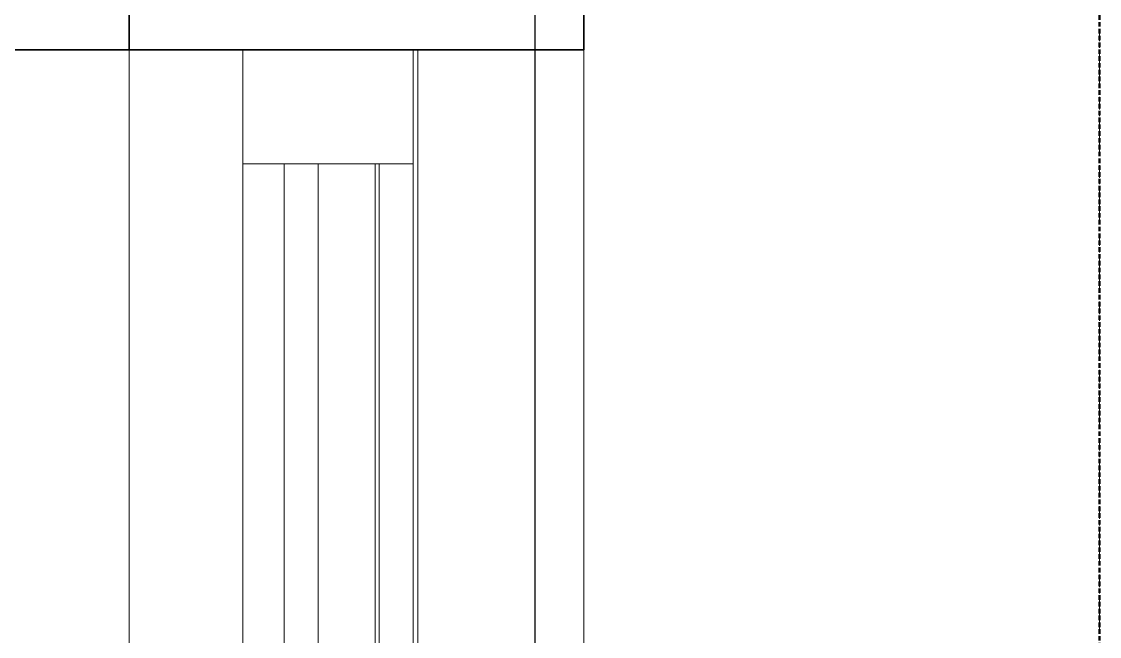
# Model space of a CAD drawing. Header units: millimetres. Extents: x 652554 to 1678317, y -308114 to 170803.
# Drawn here: x 678499.7 to 678973.8, y 108267.1 to 108537.5 of the extents above; entities that cross this region are included whole.
import ezdxf

# ---------------------------------------------------------------- set-up
doc = ezdxf.new("R2010")
doc.units = ezdxf.units.MM
doc.linetypes.add('DPA_Grid _ Level 100', pattern=[10, 5.5, -1.6, 1.3, -1.6])
doc.linetypes.add('DPA_Hidden 50', pattern=[3, 2, -1])
for name, color, linetype, lineweight in [('A-DETL-GENF', 2, 'Continuous', 35), ('A-GENM', 1, 'Continuous', 9), ('A-GLAZ-CURT', 2, 'Continuous', 9), ('A-GLAZ-CWMG', 2, 'Continuous', 35), ('S-GRID', 251, 'Continuous', 9)]:
    doc.layers.add(name, color=color, linetype=linetype, lineweight=lineweight)
doc.layers.add('DIM', color=1, linetype='Continuous')

# ---------------------------------------------------------------- blocks, each defined once
blk = doc.blocks.new('DPA_CP_Entrance Louver Grill Vertical Z - Louver Grill Vertical Z-18398311-2250-01 ENTRANCE 2 ELEVATION 3')
at = {"layer": 'A-GLAZ-CURT'}
for p, q in [((632533.83, 108525), (631932.54, 108525)), ((632598.78, 108525), (631997.49, 108525)), ((632508.83, 108525), (632465.53, 108525)), ((632465.53, 108525), (632490.53, 108525)), ((632490.53, 108525), (632533.83, 108525)), ((632490.53, 105750), (632490.53, 108525)), ((632533.83, 108525), (632508.83, 108525)), ((632598.78, 108525), (632533.83, 108525)), ((632573.78, 108525), (632598.78, 108525)), ((632638.73, 108525), (632573.78, 108525)), ((632600.51, 108525), (632576.51, 108525)), ((632576.51, 108525), (632639.73, 108525)), ((632598.78, 108525), (632600.51, 108525)), ((632540.53, 108475), (632598.78, 108475)), ((632573.73, 108475), (632540.53, 108475)), ((632573.78, 108475), (632573.78, 105810)), ((632598.78, 108475), (632574.78, 108475)), ((632598.78, 105810), (632598.78, 108475)), ((632600.51, 105810), (632600.51, 108475))]:
    blk.add_line(p, q, dxfattribs=at)
blk = doc.blocks.new('DPA_CP_Entrance Louver Grill Vertical Z - Louver Grill Vertical Z-18398376-2250-01 ENTRANCE 2 ELEVATION 3')
at = {"layer": 'A-GLAZ-CURT'}
for p, q in [((632540.53, 108525), (632490.53, 108525)), ((632490.53, 108525), (632540.53, 108525)), ((632540.53, 108525), (632490.53, 108525)), ((632490.53, 108525), (632540.53, 108525)), ((632490.53, 105750), (632490.53, 108525)), ((632490.53, 105750), (632490.53, 108525)), ((632490.53, 105750), (632490.53, 108525)), ((632490.53, 105750), (632490.53, 108525)), ((632540.53, 108525), (632540.53, 105750)), ((632540.53, 105750), (632540.53, 108525)), ((632540.53, 108525), (632540.53, 105750)), ((632540.53, 105750), (632540.53, 108525)), ((632540.53, 108475), (632540.53, 108525)), ((632540.53, 108525), (632615.53, 108525)), ((632615.53, 108525), (632540.53, 108525)), ((632540.53, 108525), (632540.53, 108475)), ((632615.53, 108525), (632690.53, 108525)), ((632617.53, 108525), (632615.53, 108525)), ((632615.53, 108525), (632615.53, 105750)), ((632615.53, 105750), (632615.53, 108525)), ((632615.53, 108525), (632617.53, 108525)), ((632690.53, 108525), (632615.53, 108525)), ((632615.53, 108525), (632615.53, 105750)), ((632615.53, 105750), (632615.53, 108525)), ((632615.53, 108525), (632615.53, 108475)), ((632615.53, 108475), (632615.53, 108525)), ((632690.53, 108525), (632617.53, 108525)), ((632617.53, 108525), (632690.53, 108525)), ((632617.53, 105750), (632617.53, 108525)), ((632617.53, 106137.09), (632617.53, 108525)), ((632690.53, 108525), (632690.53, 106128.73)), ((632690.53, 108525), (632690.53, 106128.73)), ((632690.53, 106128.73), (632690.53, 108525)), ((632690.53, 106128.73), (632690.53, 108525)), ((632615.53, 108475), (632540.53, 108475)), ((632540.53, 108475), (632615.53, 108475))]:
    blk.add_line(p, q, dxfattribs=at)
blk = doc.blocks.new('DPA_CP_Entrance Louver Grill Vertical Z - Louver Grill Vertical Z-V16-2250-01 ENTRANCE 2 ELEVATION 3')
at = {"layer": 'A-GLAZ-CURT'}
for p, q in [((632540.53, 108525), (632490.53, 108525)), ((632490.53, 108525), (632540.53, 108525)), ((632540.53, 108525), (632490.53, 108525)), ((632490.53, 108525), (632540.53, 108525)), ((632490.53, 105750), (632490.53, 108525)), ((632490.53, 105750), (632490.53, 108525)), ((632490.53, 105750), (632490.53, 108525)), ((632490.53, 105750), (632490.53, 108525)), ((632540.53, 108525), (632540.53, 105750)), ((632540.53, 105750), (632540.53, 108525)), ((632540.53, 108525), (632540.53, 105750)), ((632540.53, 105750), (632540.53, 108525)), ((632540.53, 108475), (632540.53, 108525)), ((632540.53, 108525), (632615.53, 108525)), ((632615.53, 108525), (632540.53, 108525)), ((632540.53, 108525), (632540.53, 108475)), ((632615.53, 108525), (632690.53, 108525)), ((632617.53, 108525), (632615.53, 108525)), ((632615.53, 108525), (632615.53, 105750)), ((632615.53, 105750), (632615.53, 108525)), ((632615.53, 108525), (632617.53, 108525)), ((632690.53, 108525), (632615.53, 108525)), ((632615.53, 108525), (632615.53, 105750)), ((632615.53, 105750), (632615.53, 108525)), ((632615.53, 108525), (632615.53, 108475)), ((632615.53, 108475), (632615.53, 108525)), ((632690.53, 108525), (632617.53, 108525)), ((632617.53, 108525), (632690.53, 108525)), ((632690.53, 108525), (632690.53, 106128.73)), ((632690.53, 108525), (632690.53, 106128.73)), ((632690.53, 106128.73), (632690.53, 108525)), ((632690.53, 106128.73), (632690.53, 108525)), ((632615.53, 108475), (632540.53, 108475)), ((632540.53, 108475), (632615.53, 108475))]:
    blk.add_line(p, q, dxfattribs=at)
blk = doc.blocks.new('DPA_CP_Entrance Louver Grill Vertical Z - Louver Grill Vertical Z-18398571-2250-01 ENTRANCE 2 ELEVATION 3')
at = {"layer": 'A-GLAZ-CURT'}
for p, q in [((625329.56, 108525), (626761.76, 108525)), ((625329.56, 108525), (626761.76, 108525)), ((626711.76, 108525), (626761.76, 108525)), ((626761.76, 108525), (626711.76, 108525)), ((626761.76, 108525), (626711.76, 108525)), ((626713.76, 108525), (626761.76, 108525)), ((626761.76, 105750), (626761.76, 108525)), ((626761.76, 105750), (626761.76, 108525)), ((626761.76, 108525), (626761.76, 105750)), ((626761.76, 108525), (626761.76, 105750)), ((626761.76, 108475), (626761.76, 108525)), ((626761.76, 108525), (626761.76, 108475))]:
    blk.add_line(p, q, dxfattribs=at)
blk = doc.blocks.new('GM_Louver Grill Vertical Z - Z Profile-12047552-2250-01 ENTRANCE 2 ELEVATION 3')
at = {"layer": 'A-GENM'}
for p, q in [((632162.62, 108525), (632122.54, 108525)), ((632122.62, 108525), (632162.71, 108525)), ((632167.62, 108525), (632162.62, 108525)), ((632162.71, 108525), (632165.89, 108525)), ((632165.89, 108525), (632167.62, 108525))]:
    blk.add_line(p, q, dxfattribs=at)
blk = doc.blocks.new('GM_Louver Grill Vertical Z - Z Profile-V27-2250-01 ENTRANCE 2 ELEVATION 3')
at = {"layer": 'A-GENM'}
for p, q in [((632446, 108525), (632460.95, 108525)), ((632447.73, 108525), (632446, 108525)), ((632460.87, 108525), (632447.73, 108525)), ((632500.95, 108525), (632460.87, 108525)), ((632460.95, 108525), (632501.04, 108525)), ((632505.95, 108525), (632500.95, 108525)), ((632501.04, 108525), (632504.22, 108525)), ((632504.22, 108525), (632505.95, 108525))]:
    blk.add_line(p, q, dxfattribs=at)
blk = doc.blocks.new('GM_Louver Grill Vertical Z - Z Profile-V28-2250-01 ENTRANCE 2 ELEVATION 3')
at = {"layer": 'A-GENM'}
for p, q in [((632558.78, 108525), (632573.73, 108525)), ((632560.51, 108525), (632558.78, 108525)), ((632573.64, 108525), (632560.51, 108525)), ((632613.73, 108525), (632573.64, 108525)), ((632573.73, 108525), (632613.82, 108525)), ((632618.73, 108525), (632613.73, 108525)), ((632613.82, 108525), (632617, 108525)), ((632617, 108525), (632618.73, 108525)), ((632558.78, 108475), (632558.78, 105810)), ((632573.73, 105810), (632573.73, 108475))]:
    blk.add_line(p, q, dxfattribs=at)
blk = doc.blocks.new('GM_Louver Grill Vertical Z - Z Profile-V36-2250-01 ENTRANCE 2 ELEVATION 3')
at = {"layer": 'A-GENM'}
for p, q in [((632615.53, 108525), (632688.53, 108525)), ((632617.53, 108525), (632615.53, 108525)), ((632615.53, 108525), (632615.53, 105750)), ((632615.53, 105750), (632615.53, 108525)), ((632690.53, 108525), (632617.53, 108525)), ((632689.33, 108525), (632690.53, 108525)), ((632690.53, 106128.73), (632690.53, 108525)), ((632690.53, 106128.73), (632690.53, 108525)), ((632690.53, 106128.73), (632690.53, 108525))]:
    blk.add_line(p, q, dxfattribs=at)
blk = doc.blocks.new('GM_Louver Grill Vertical Z - Z Profile-V37-2250-01 ENTRANCE 2 ELEVATION 3')
at = {"layer": 'A-GENM'}
for p, q in [((632615.53, 108525), (632688.53, 108525)), ((632617.53, 108525), (632615.53, 108525)), ((632615.53, 108525), (632615.53, 105750)), ((632615.53, 105750), (632615.53, 108525)), ((632690.53, 108525), (632617.53, 108525)), ((632689.33, 108525), (632690.53, 108525)), ((632690.53, 106128.73), (632690.53, 108525)), ((632690.53, 106128.73), (632690.53, 108525)), ((632690.53, 106128.73), (632690.53, 108525))]:
    blk.add_line(p, q, dxfattribs=at)
blk = doc.blocks.new('Rectangular Mullion - 50x200-15304692-2250-01 ENTRANCE 2 ELEVATION 3')
at = {"layer": 'A-GLAZ-CWMG'}
for p, q in [((632490.53, 108575), (632490.53, 108525)), ((632490.53, 108525), (632490.53, 108575)), ((631058.33, 108525), (632490.53, 108525)), ((631058.33, 108525), (632490.53, 108525))]:
    blk.add_line(p, q, dxfattribs=at)
blk = doc.blocks.new('Rectangular Mullion - 50x200-15305100-2250-01 ENTRANCE 2 ELEVATION 3')
at = {"layer": 'A-GLAZ-CWMG'}
for p, q in [((632690.526247, 108575), (632490.526247, 108575)), ((632490.526247, 108575), (632490.526247, 108525)), ((632690.526247, 108525), (632690.526247, 108575)), ((632490.526247, 108525), (632690.526247, 108525))]:
    blk.add_line(p, q, dxfattribs=at)
blk = doc.blocks.new('Rectangular Mullion - 50x200-15305095-2250-01 ENTRANCE 2 ELEVATION 3')
at = {"layer": 'A-GLAZ-CWMG'}
for p, q in [((632490.526247, 108575), (632490.526247, 108525)), ((632690.526247, 108525), (632690.526247, 108575))]:
    blk.add_line(p, q, dxfattribs=at)
blk = doc.blocks.new('Rectangular Mullion - 50x200-15305094-2250-01 ENTRANCE 2 ELEVATION 3')
at = {"layer": 'A-GLAZ-CWMG'}
for p, q in [((632490.53, 108525), (632490.53, 108575)), ((632690.53, 108575), (632690.53, 108525)), ((632490.53, 108525), (631889.23, 108525)), ((632690.53, 108525), (632062.44, 108525))]:
    blk.add_line(p, q, dxfattribs=at)
blk = doc.blocks.new('DPA_AN_Callout - DPA_AN_Callout-15552900-2250-01 ENTRANCE 2 ELEVATION 3')
at = {"layer": 'A-DETL-GENF', "linetype": 'DPA_Hidden 50', "lineweight": 50}
blk.add_line((632917.37, 105769.28), (632917.37, 113808.8), dxfattribs=at)

msp = doc.modelspace()

# ---------------------------------------------------------------- linework, layer by layer
at = {"layer": 'DIM', "color": 6}
msp.add_lwpolyline([(669892, 113950.8585), (678725.3852, 113950.8585), (678725.3852, 102550), (669892, 102550)], close=True, dxfattribs=at)
at = {"layer": 'S-GRID', "linetype": 'DPA_Grid _ Level 100'}
msp.add_line((678973.7798, 98418.8585), (678973.7798, 116085.8576), dxfattribs=at)

# ---------------------------------------------------------------- block references
at = {"layer": 'A-DETL-GENF'}
msp.add_blockref('DPA_AN_Callout - DPA_AN_Callout-15552900-2250-01 ENTRANCE 2 ELEVATION 3', (46056.406, 0), dxfattribs=at)
at = {"layer": 'A-GENM'}
for name, p in [('GM_Louver Grill Vertical Z - Z Profile-12047552-2250-01 ENTRANCE 2 ELEVATION 3', (46357.1439, 0)), ('GM_Louver Grill Vertical Z - Z Profile-V27-2250-01 ENTRANCE 2 ELEVATION 3', (46056.406, 0)), ('GM_Louver Grill Vertical Z - Z Profile-V27-2250-01 ENTRANCE 2 ELEVATION 3', (46093.9982, 0)), ('GM_Louver Grill Vertical Z - Z Profile-V27-2250-01 ENTRANCE 2 ELEVATION 3', (46131.5904, 0)), ('GM_Louver Grill Vertical Z - Z Profile-V28-2250-01 ENTRANCE 2 ELEVATION 3', (46056.406, 0)), ('GM_Louver Grill Vertical Z - Z Profile-V36-2250-01 ENTRANCE 2 ELEVATION 3', (46056.406, 0)), ('GM_Louver Grill Vertical Z - Z Profile-V36-2250-01 ENTRANCE 2 ELEVATION 3', (46056.406, 0)), ('GM_Louver Grill Vertical Z - Z Profile-V36-2250-01 ENTRANCE 2 ELEVATION 3', (46056.406, 0)), ('GM_Louver Grill Vertical Z - Z Profile-V36-2250-01 ENTRANCE 2 ELEVATION 3', (46056.406, 0)), ('GM_Louver Grill Vertical Z - Z Profile-V36-2250-01 ENTRANCE 2 ELEVATION 3', (46056.406, 0)), ('GM_Louver Grill Vertical Z - Z Profile-V36-2250-01 ENTRANCE 2 ELEVATION 3', (46056.406, 0)), ('GM_Louver Grill Vertical Z - Z Profile-V36-2250-01 ENTRANCE 2 ELEVATION 3', (46056.406, 0)), ('GM_Louver Grill Vertical Z - Z Profile-V36-2250-01 ENTRANCE 2 ELEVATION 3', (46056.406, 0)), ('GM_Louver Grill Vertical Z - Z Profile-V36-2250-01 ENTRANCE 2 ELEVATION 3', (46056.406, 0)), ('GM_Louver Grill Vertical Z - Z Profile-V36-2250-01 ENTRANCE 2 ELEVATION 3', (46056.406, 0)), ('GM_Louver Grill Vertical Z - Z Profile-V36-2250-01 ENTRANCE 2 ELEVATION 3', (46056.406, 0)), ('GM_Louver Grill Vertical Z - Z Profile-V36-2250-01 ENTRANCE 2 ELEVATION 3', (46056.406, 0)), ('GM_Louver Grill Vertical Z - Z Profile-V36-2250-01 ENTRANCE 2 ELEVATION 3', (46056.406, 0)), ('GM_Louver Grill Vertical Z - Z Profile-V36-2250-01 ENTRANCE 2 ELEVATION 3', (46056.406, 0)), ('GM_Louver Grill Vertical Z - Z Profile-V36-2250-01 ENTRANCE 2 ELEVATION 3', (46056.406, 0)), ('GM_Louver Grill Vertical Z - Z Profile-V36-2250-01 ENTRANCE 2 ELEVATION 3', (46056.406, 0)), ('GM_Louver Grill Vertical Z - Z Profile-V36-2250-01 ENTRANCE 2 ELEVATION 3', (46056.406, 0)), ('GM_Louver Grill Vertical Z - Z Profile-V37-2250-01 ENTRANCE 2 ELEVATION 3', (46056.406, 0)), ('GM_Louver Grill Vertical Z - Z Profile-V37-2250-01 ENTRANCE 2 ELEVATION 3', (46056.406, 0)), ('GM_Louver Grill Vertical Z - Z Profile-V37-2250-01 ENTRANCE 2 ELEVATION 3', (46056.406, 0)), ('GM_Louver Grill Vertical Z - Z Profile-V37-2250-01 ENTRANCE 2 ELEVATION 3', (46056.406, 0)), ('GM_Louver Grill Vertical Z - Z Profile-V37-2250-01 ENTRANCE 2 ELEVATION 3', (46056.406, 0)), ('GM_Louver Grill Vertical Z - Z Profile-V37-2250-01 ENTRANCE 2 ELEVATION 3', (46056.406, 0)), ('GM_Louver Grill Vertical Z - Z Profile-V37-2250-01 ENTRANCE 2 ELEVATION 3', (46056.406, 0)), ('GM_Louver Grill Vertical Z - Z Profile-V37-2250-01 ENTRANCE 2 ELEVATION 3', (46056.406, 0)), ('GM_Louver Grill Vertical Z - Z Profile-V37-2250-01 ENTRANCE 2 ELEVATION 3', (46056.406, 0)), ('GM_Louver Grill Vertical Z - Z Profile-V37-2250-01 ENTRANCE 2 ELEVATION 3', (46056.406, 0)), ('GM_Louver Grill Vertical Z - Z Profile-V37-2250-01 ENTRANCE 2 ELEVATION 3', (46056.406, 0)), ('GM_Louver Grill Vertical Z - Z Profile-V37-2250-01 ENTRANCE 2 ELEVATION 3', (46056.406, 0)), ('GM_Louver Grill Vertical Z - Z Profile-V37-2250-01 ENTRANCE 2 ELEVATION 3', (46056.406, 0)), ('GM_Louver Grill Vertical Z - Z Profile-V37-2250-01 ENTRANCE 2 ELEVATION 3', (46056.406, 0)), ('GM_Louver Grill Vertical Z - Z Profile-V37-2250-01 ENTRANCE 2 ELEVATION 3', (46056.406, 0)), ('GM_Louver Grill Vertical Z - Z Profile-V37-2250-01 ENTRANCE 2 ELEVATION 3', (46056.406, 0)), ('GM_Louver Grill Vertical Z - Z Profile-V37-2250-01 ENTRANCE 2 ELEVATION 3', (46056.406, 0)), ('GM_Louver Grill Vertical Z - Z Profile-V37-2250-01 ENTRANCE 2 ELEVATION 3', (46056.406, 0)), ('GM_Louver Grill Vertical Z - Z Profile-V37-2250-01 ENTRANCE 2 ELEVATION 3', (46056.406, 0)), ('GM_Louver Grill Vertical Z - Z Profile-V37-2250-01 ENTRANCE 2 ELEVATION 3', (46056.406, 0)), ('GM_Louver Grill Vertical Z - Z Profile-V37-2250-01 ENTRANCE 2 ELEVATION 3', (46056.406, 0)), ('GM_Louver Grill Vertical Z - Z Profile-V37-2250-01 ENTRANCE 2 ELEVATION 3', (46056.406, 0)), ('GM_Louver Grill Vertical Z - Z Profile-V37-2250-01 ENTRANCE 2 ELEVATION 3', (46056.406, 0)), ('GM_Louver Grill Vertical Z - Z Profile-V37-2250-01 ENTRANCE 2 ELEVATION 3', (46056.406, 0)), ('GM_Louver Grill Vertical Z - Z Profile-V37-2250-01 ENTRANCE 2 ELEVATION 3', (46056.406, 0)), ('GM_Louver Grill Vertical Z - Z Profile-V37-2250-01 ENTRANCE 2 ELEVATION 3', (46056.406, 0)), ('GM_Louver Grill Vertical Z - Z Profile-V37-2250-01 ENTRANCE 2 ELEVATION 3', (46056.406, 0)), ('GM_Louver Grill Vertical Z - Z Profile-V37-2250-01 ENTRANCE 2 ELEVATION 3', (46056.406, 0)), ('GM_Louver Grill Vertical Z - Z Profile-V37-2250-01 ENTRANCE 2 ELEVATION 3', (46056.406, 0)), ('GM_Louver Grill Vertical Z - Z Profile-V37-2250-01 ENTRANCE 2 ELEVATION 3', (46056.406, 0)), ('GM_Louver Grill Vertical Z - Z Profile-V37-2250-01 ENTRANCE 2 ELEVATION 3', (46056.406, 0)), ('GM_Louver Grill Vertical Z - Z Profile-V37-2250-01 ENTRANCE 2 ELEVATION 3', (46056.406, 0)), ('GM_Louver Grill Vertical Z - Z Profile-V37-2250-01 ENTRANCE 2 ELEVATION 3', (46056.406, 0)), ('GM_Louver Grill Vertical Z - Z Profile-V37-2250-01 ENTRANCE 2 ELEVATION 3', (46056.406, 0)), ('GM_Louver Grill Vertical Z - Z Profile-V37-2250-01 ENTRANCE 2 ELEVATION 3', (46056.406, 0)), ('GM_Louver Grill Vertical Z - Z Profile-V37-2250-01 ENTRANCE 2 ELEVATION 3', (46056.406, 0)), ('GM_Louver Grill Vertical Z - Z Profile-V37-2250-01 ENTRANCE 2 ELEVATION 3', (46056.406, 0)), ('GM_Louver Grill Vertical Z - Z Profile-V37-2250-01 ENTRANCE 2 ELEVATION 3', (46056.406, 0)), ('GM_Louver Grill Vertical Z - Z Profile-V37-2250-01 ENTRANCE 2 ELEVATION 3', (46056.406, 0)), ('GM_Louver Grill Vertical Z - Z Profile-V37-2250-01 ENTRANCE 2 ELEVATION 3', (46056.406, 0)), ('GM_Louver Grill Vertical Z - Z Profile-V37-2250-01 ENTRANCE 2 ELEVATION 3', (46056.406, 0)), ('GM_Louver Grill Vertical Z - Z Profile-V37-2250-01 ENTRANCE 2 ELEVATION 3', (46056.406, 0)), ('GM_Louver Grill Vertical Z - Z Profile-V37-2250-01 ENTRANCE 2 ELEVATION 3', (46056.406, 0)), ('GM_Louver Grill Vertical Z - Z Profile-V37-2250-01 ENTRANCE 2 ELEVATION 3', (46056.406, 0)), ('GM_Louver Grill Vertical Z - Z Profile-V37-2250-01 ENTRANCE 2 ELEVATION 3', (46056.406, 0)), ('GM_Louver Grill Vertical Z - Z Profile-V37-2250-01 ENTRANCE 2 ELEVATION 3', (46056.406, 0)), ('GM_Louver Grill Vertical Z - Z Profile-V37-2250-01 ENTRANCE 2 ELEVATION 3', (46056.406, 0)), ('GM_Louver Grill Vertical Z - Z Profile-V37-2250-01 ENTRANCE 2 ELEVATION 3', (46056.406, 0)), ('GM_Louver Grill Vertical Z - Z Profile-V37-2250-01 ENTRANCE 2 ELEVATION 3', (46056.406, 0)), ('GM_Louver Grill Vertical Z - Z Profile-V37-2250-01 ENTRANCE 2 ELEVATION 3', (46056.406, 0)), ('GM_Louver Grill Vertical Z - Z Profile-V37-2250-01 ENTRANCE 2 ELEVATION 3', (46056.406, 0)), ('GM_Louver Grill Vertical Z - Z Profile-V37-2250-01 ENTRANCE 2 ELEVATION 3', (46056.406, 0)), ('GM_Louver Grill Vertical Z - Z Profile-V37-2250-01 ENTRANCE 2 ELEVATION 3', (46056.406, 0)), ('GM_Louver Grill Vertical Z - Z Profile-V37-2250-01 ENTRANCE 2 ELEVATION 3', (46056.406, 0)), ('GM_Louver Grill Vertical Z - Z Profile-V37-2250-01 ENTRANCE 2 ELEVATION 3', (46056.406, 0)), ('GM_Louver Grill Vertical Z - Z Profile-V37-2250-01 ENTRANCE 2 ELEVATION 3', (46056.406, 0)), ('GM_Louver Grill Vertical Z - Z Profile-V37-2250-01 ENTRANCE 2 ELEVATION 3', (46056.406, 0)), ('GM_Louver Grill Vertical Z - Z Profile-V37-2250-01 ENTRANCE 2 ELEVATION 3', (46056.406, 0)), ('GM_Louver Grill Vertical Z - Z Profile-V37-2250-01 ENTRANCE 2 ELEVATION 3', (46056.406, 0)), ('GM_Louver Grill Vertical Z - Z Profile-V37-2250-01 ENTRANCE 2 ELEVATION 3', (46056.406, 0)), ('GM_Louver Grill Vertical Z - Z Profile-V37-2250-01 ENTRANCE 2 ELEVATION 3', (46056.406, 0)), ('GM_Louver Grill Vertical Z - Z Profile-V37-2250-01 ENTRANCE 2 ELEVATION 3', (46056.406, 0)), ('GM_Louver Grill Vertical Z - Z Profile-V37-2250-01 ENTRANCE 2 ELEVATION 3', (46056.406, 0)), ('GM_Louver Grill Vertical Z - Z Profile-V37-2250-01 ENTRANCE 2 ELEVATION 3', (46056.406, 0)), ('GM_Louver Grill Vertical Z - Z Profile-V37-2250-01 ENTRANCE 2 ELEVATION 3', (46056.406, 0)), ('GM_Louver Grill Vertical Z - Z Profile-V37-2250-01 ENTRANCE 2 ELEVATION 3', (46056.406, 0)), ('GM_Louver Grill Vertical Z - Z Profile-V37-2250-01 ENTRANCE 2 ELEVATION 3', (46056.406, 0)), ('GM_Louver Grill Vertical Z - Z Profile-V37-2250-01 ENTRANCE 2 ELEVATION 3', (46056.406, 0)), ('GM_Louver Grill Vertical Z - Z Profile-V37-2250-01 ENTRANCE 2 ELEVATION 3', (46056.406, 0)), ('GM_Louver Grill Vertical Z - Z Profile-V37-2250-01 ENTRANCE 2 ELEVATION 3', (46056.406, 0)), ('GM_Louver Grill Vertical Z - Z Profile-V37-2250-01 ENTRANCE 2 ELEVATION 3', (46056.406, 0)), ('GM_Louver Grill Vertical Z - Z Profile-V37-2250-01 ENTRANCE 2 ELEVATION 3', (46056.406, 0)), ('GM_Louver Grill Vertical Z - Z Profile-V37-2250-01 ENTRANCE 2 ELEVATION 3', (46056.406, 0)), ('GM_Louver Grill Vertical Z - Z Profile-V37-2250-01 ENTRANCE 2 ELEVATION 3', (46056.406, 0)), ('GM_Louver Grill Vertical Z - Z Profile-V37-2250-01 ENTRANCE 2 ELEVATION 3', (46056.406, 0)), ('GM_Louver Grill Vertical Z - Z Profile-V37-2250-01 ENTRANCE 2 ELEVATION 3', (46056.406, 0)), ('GM_Louver Grill Vertical Z - Z Profile-V37-2250-01 ENTRANCE 2 ELEVATION 3', (46056.406, 0)), ('GM_Louver Grill Vertical Z - Z Profile-V37-2250-01 ENTRANCE 2 ELEVATION 3', (46056.406, 0)), ('GM_Louver Grill Vertical Z - Z Profile-V37-2250-01 ENTRANCE 2 ELEVATION 3', (46056.406, 0)), ('GM_Louver Grill Vertical Z - Z Profile-V37-2250-01 ENTRANCE 2 ELEVATION 3', (46056.406, 0)), ('GM_Louver Grill Vertical Z - Z Profile-V37-2250-01 ENTRANCE 2 ELEVATION 3', (46056.406, 0)), ('GM_Louver Grill Vertical Z - Z Profile-V37-2250-01 ENTRANCE 2 ELEVATION 3', (46056.406, 0)), ('GM_Louver Grill Vertical Z - Z Profile-V37-2250-01 ENTRANCE 2 ELEVATION 3', (46056.406, 0)), ('GM_Louver Grill Vertical Z - Z Profile-V37-2250-01 ENTRANCE 2 ELEVATION 3', (46056.406, 0)), ('GM_Louver Grill Vertical Z - Z Profile-V37-2250-01 ENTRANCE 2 ELEVATION 3', (46056.406, 0)), ('GM_Louver Grill Vertical Z - Z Profile-V37-2250-01 ENTRANCE 2 ELEVATION 3', (46056.406, 0)), ('GM_Louver Grill Vertical Z - Z Profile-V37-2250-01 ENTRANCE 2 ELEVATION 3', (46056.406, 0)), ('GM_Louver Grill Vertical Z - Z Profile-V37-2250-01 ENTRANCE 2 ELEVATION 3', (46056.406, 0)), ('GM_Louver Grill Vertical Z - Z Profile-V37-2250-01 ENTRANCE 2 ELEVATION 3', (46056.406, 0)), ('GM_Louver Grill Vertical Z - Z Profile-V37-2250-01 ENTRANCE 2 ELEVATION 3', (46056.406, 0)), ('GM_Louver Grill Vertical Z - Z Profile-V37-2250-01 ENTRANCE 2 ELEVATION 3', (46056.406, 0)), ('GM_Louver Grill Vertical Z - Z Profile-V37-2250-01 ENTRANCE 2 ELEVATION 3', (46056.406, 0)), ('GM_Louver Grill Vertical Z - Z Profile-V37-2250-01 ENTRANCE 2 ELEVATION 3', (46056.406, 0)), ('GM_Louver Grill Vertical Z - Z Profile-V37-2250-01 ENTRANCE 2 ELEVATION 3', (46056.406, 0)), ('GM_Louver Grill Vertical Z - Z Profile-V37-2250-01 ENTRANCE 2 ELEVATION 3', (46056.406, 0)), ('GM_Louver Grill Vertical Z - Z Profile-V37-2250-01 ENTRANCE 2 ELEVATION 3', (46056.406, 0)), ('GM_Louver Grill Vertical Z - Z Profile-V37-2250-01 ENTRANCE 2 ELEVATION 3', (46056.406, 0)), ('GM_Louver Grill Vertical Z - Z Profile-V37-2250-01 ENTRANCE 2 ELEVATION 3', (46056.406, 0)), ('GM_Louver Grill Vertical Z - Z Profile-V37-2250-01 ENTRANCE 2 ELEVATION 3', (46056.406, 0)), ('GM_Louver Grill Vertical Z - Z Profile-V37-2250-01 ENTRANCE 2 ELEVATION 3', (46056.406, 0)), ('GM_Louver Grill Vertical Z - Z Profile-V37-2250-01 ENTRANCE 2 ELEVATION 3', (46056.406, 0)), ('GM_Louver Grill Vertical Z - Z Profile-V37-2250-01 ENTRANCE 2 ELEVATION 3', (46056.406, 0)), ('GM_Louver Grill Vertical Z - Z Profile-V37-2250-01 ENTRANCE 2 ELEVATION 3', (46056.406, 0)), ('GM_Louver Grill Vertical Z - Z Profile-V37-2250-01 ENTRANCE 2 ELEVATION 3', (46056.406, 0)), ('GM_Louver Grill Vertical Z - Z Profile-V37-2250-01 ENTRANCE 2 ELEVATION 3', (46056.406, 0)), ('GM_Louver Grill Vertical Z - Z Profile-V37-2250-01 ENTRANCE 2 ELEVATION 3', (46056.406, 0)), ('GM_Louver Grill Vertical Z - Z Profile-V37-2250-01 ENTRANCE 2 ELEVATION 3', (46056.406, 0)), ('GM_Louver Grill Vertical Z - Z Profile-V37-2250-01 ENTRANCE 2 ELEVATION 3', (46056.406, 0)), ('GM_Louver Grill Vertical Z - Z Profile-V37-2250-01 ENTRANCE 2 ELEVATION 3', (46056.406, 0)), ('GM_Louver Grill Vertical Z - Z Profile-V37-2250-01 ENTRANCE 2 ELEVATION 3', (46056.406, 0)), ('GM_Louver Grill Vertical Z - Z Profile-V37-2250-01 ENTRANCE 2 ELEVATION 3', (46056.406, 0)), ('GM_Louver Grill Vertical Z - Z Profile-V37-2250-01 ENTRANCE 2 ELEVATION 3', (46056.406, 0)), ('GM_Louver Grill Vertical Z - Z Profile-V37-2250-01 ENTRANCE 2 ELEVATION 3', (46056.406, 0)), ('GM_Louver Grill Vertical Z - Z Profile-V37-2250-01 ENTRANCE 2 ELEVATION 3', (46056.406, 0)), ('GM_Louver Grill Vertical Z - Z Profile-V37-2250-01 ENTRANCE 2 ELEVATION 3', (46056.406, 0)), ('GM_Louver Grill Vertical Z - Z Profile-V37-2250-01 ENTRANCE 2 ELEVATION 3', (46056.406, 0)), ('GM_Louver Grill Vertical Z - Z Profile-V37-2250-01 ENTRANCE 2 ELEVATION 3', (46056.406, 0)), ('GM_Louver Grill Vertical Z - Z Profile-V37-2250-01 ENTRANCE 2 ELEVATION 3', (46056.406, 0)), ('GM_Louver Grill Vertical Z - Z Profile-V37-2250-01 ENTRANCE 2 ELEVATION 3', (46056.406, 0)), ('GM_Louver Grill Vertical Z - Z Profile-V37-2250-01 ENTRANCE 2 ELEVATION 3', (46056.406, 0)), ('GM_Louver Grill Vertical Z - Z Profile-V37-2250-01 ENTRANCE 2 ELEVATION 3', (46056.406, 0)), ('GM_Louver Grill Vertical Z - Z Profile-V37-2250-01 ENTRANCE 2 ELEVATION 3', (46056.406, 0)), ('GM_Louver Grill Vertical Z - Z Profile-V37-2250-01 ENTRANCE 2 ELEVATION 3', (46056.406, 0)), ('GM_Louver Grill Vertical Z - Z Profile-V37-2250-01 ENTRANCE 2 ELEVATION 3', (46056.406, 0)), ('GM_Louver Grill Vertical Z - Z Profile-V37-2250-01 ENTRANCE 2 ELEVATION 3', (46056.406, 0)), ('GM_Louver Grill Vertical Z - Z Profile-V37-2250-01 ENTRANCE 2 ELEVATION 3', (46056.406, 0)), ('GM_Louver Grill Vertical Z - Z Profile-V37-2250-01 ENTRANCE 2 ELEVATION 3', (46056.406, 0)), ('GM_Louver Grill Vertical Z - Z Profile-V37-2250-01 ENTRANCE 2 ELEVATION 3', (46056.406, 0)), ('GM_Louver Grill Vertical Z - Z Profile-V37-2250-01 ENTRANCE 2 ELEVATION 3', (46056.406, 0)), ('GM_Louver Grill Vertical Z - Z Profile-V37-2250-01 ENTRANCE 2 ELEVATION 3', (46056.406, 0)), ('GM_Louver Grill Vertical Z - Z Profile-V37-2250-01 ENTRANCE 2 ELEVATION 3', (46056.406, 0)), ('GM_Louver Grill Vertical Z - Z Profile-V37-2250-01 ENTRANCE 2 ELEVATION 3', (46056.406, 0)), ('GM_Louver Grill Vertical Z - Z Profile-V37-2250-01 ENTRANCE 2 ELEVATION 3', (46056.406, 0)), ('GM_Louver Grill Vertical Z - Z Profile-V37-2250-01 ENTRANCE 2 ELEVATION 3', (46056.406, 0)), ('GM_Louver Grill Vertical Z - Z Profile-V37-2250-01 ENTRANCE 2 ELEVATION 3', (46056.406, 0)), ('GM_Louver Grill Vertical Z - Z Profile-V37-2250-01 ENTRANCE 2 ELEVATION 3', (46056.406, 0)), ('GM_Louver Grill Vertical Z - Z Profile-V37-2250-01 ENTRANCE 2 ELEVATION 3', (46056.406, 0)), ('GM_Louver Grill Vertical Z - Z Profile-V37-2250-01 ENTRANCE 2 ELEVATION 3', (46056.406, 0)), ('GM_Louver Grill Vertical Z - Z Profile-V37-2250-01 ENTRANCE 2 ELEVATION 3', (46056.406, 0)), ('GM_Louver Grill Vertical Z - Z Profile-V37-2250-01 ENTRANCE 2 ELEVATION 3', (46056.406, 0)), ('GM_Louver Grill Vertical Z - Z Profile-V37-2250-01 ENTRANCE 2 ELEVATION 3', (46056.406, 0)), ('GM_Louver Grill Vertical Z - Z Profile-V37-2250-01 ENTRANCE 2 ELEVATION 3', (46056.406, 0)), ('GM_Louver Grill Vertical Z - Z Profile-V37-2250-01 ENTRANCE 2 ELEVATION 3', (46056.406, 0)), ('GM_Louver Grill Vertical Z - Z Profile-V37-2250-01 ENTRANCE 2 ELEVATION 3', (46056.406, 0)), ('GM_Louver Grill Vertical Z - Z Profile-V37-2250-01 ENTRANCE 2 ELEVATION 3', (46056.406, 0)), ('GM_Louver Grill Vertical Z - Z Profile-V37-2250-01 ENTRANCE 2 ELEVATION 3', (46056.406, 0)), ('GM_Louver Grill Vertical Z - Z Profile-V37-2250-01 ENTRANCE 2 ELEVATION 3', (46056.406, 0)), ('GM_Louver Grill Vertical Z - Z Profile-V37-2250-01 ENTRANCE 2 ELEVATION 3', (46056.406, 0)), ('GM_Louver Grill Vertical Z - Z Profile-V37-2250-01 ENTRANCE 2 ELEVATION 3', (46056.406, 0)), ('GM_Louver Grill Vertical Z - Z Profile-V37-2250-01 ENTRANCE 2 ELEVATION 3', (46056.406, 0)), ('GM_Louver Grill Vertical Z - Z Profile-V37-2250-01 ENTRANCE 2 ELEVATION 3', (46056.406, 0)), ('GM_Louver Grill Vertical Z - Z Profile-V37-2250-01 ENTRANCE 2 ELEVATION 3', (46056.406, 0)), ('GM_Louver Grill Vertical Z - Z Profile-V37-2250-01 ENTRANCE 2 ELEVATION 3', (46056.406, 0)), ('GM_Louver Grill Vertical Z - Z Profile-V37-2250-01 ENTRANCE 2 ELEVATION 3', (46056.406, 0)), ('GM_Louver Grill Vertical Z - Z Profile-V37-2250-01 ENTRANCE 2 ELEVATION 3', (46056.406, 0)), ('GM_Louver Grill Vertical Z - Z Profile-V37-2250-01 ENTRANCE 2 ELEVATION 3', (46056.406, 0)), ('GM_Louver Grill Vertical Z - Z Profile-V37-2250-01 ENTRANCE 2 ELEVATION 3', (46056.406, 0)), ('GM_Louver Grill Vertical Z - Z Profile-V37-2250-01 ENTRANCE 2 ELEVATION 3', (46056.406, 0)), ('GM_Louver Grill Vertical Z - Z Profile-V37-2250-01 ENTRANCE 2 ELEVATION 3', (46056.406, 0)), ('GM_Louver Grill Vertical Z - Z Profile-V37-2250-01 ENTRANCE 2 ELEVATION 3', (46056.406, 0)), ('GM_Louver Grill Vertical Z - Z Profile-V37-2250-01 ENTRANCE 2 ELEVATION 3', (46056.406, 0)), ('GM_Louver Grill Vertical Z - Z Profile-V37-2250-01 ENTRANCE 2 ELEVATION 3', (46056.406, 0)), ('GM_Louver Grill Vertical Z - Z Profile-V37-2250-01 ENTRANCE 2 ELEVATION 3', (46056.406, 0)), ('GM_Louver Grill Vertical Z - Z Profile-V37-2250-01 ENTRANCE 2 ELEVATION 3', (46056.406, 0)), ('GM_Louver Grill Vertical Z - Z Profile-V37-2250-01 ENTRANCE 2 ELEVATION 3', (46056.406, 0)), ('GM_Louver Grill Vertical Z - Z Profile-V37-2250-01 ENTRANCE 2 ELEVATION 3', (46056.406, 0)), ('GM_Louver Grill Vertical Z - Z Profile-V37-2250-01 ENTRANCE 2 ELEVATION 3', (46056.406, 0)), ('GM_Louver Grill Vertical Z - Z Profile-V37-2250-01 ENTRANCE 2 ELEVATION 3', (46056.406, 0)), ('GM_Louver Grill Vertical Z - Z Profile-V37-2250-01 ENTRANCE 2 ELEVATION 3', (46056.406, 0)), ('GM_Louver Grill Vertical Z - Z Profile-V37-2250-01 ENTRANCE 2 ELEVATION 3', (46056.406, 0)), ('GM_Louver Grill Vertical Z - Z Profile-V37-2250-01 ENTRANCE 2 ELEVATION 3', (46056.406, 0)), ('GM_Louver Grill Vertical Z - Z Profile-V37-2250-01 ENTRANCE 2 ELEVATION 3', (46056.406, 0)), ('GM_Louver Grill Vertical Z - Z Profile-V37-2250-01 ENTRANCE 2 ELEVATION 3', (46056.406, 0)), ('GM_Louver Grill Vertical Z - Z Profile-V37-2250-01 ENTRANCE 2 ELEVATION 3', (46056.406, 0)), ('GM_Louver Grill Vertical Z - Z Profile-V37-2250-01 ENTRANCE 2 ELEVATION 3', (46056.406, 0)), ('GM_Louver Grill Vertical Z - Z Profile-V37-2250-01 ENTRANCE 2 ELEVATION 3', (46056.406, 0)), ('GM_Louver Grill Vertical Z - Z Profile-V37-2250-01 ENTRANCE 2 ELEVATION 3', (46056.406, 0)), ('GM_Louver Grill Vertical Z - Z Profile-V37-2250-01 ENTRANCE 2 ELEVATION 3', (46056.406, 0)), ('GM_Louver Grill Vertical Z - Z Profile-V37-2250-01 ENTRANCE 2 ELEVATION 3', (46056.406, 0)), ('GM_Louver Grill Vertical Z - Z Profile-V37-2250-01 ENTRANCE 2 ELEVATION 3', (46056.406, 0)), ('GM_Louver Grill Vertical Z - Z Profile-V37-2250-01 ENTRANCE 2 ELEVATION 3', (46056.406, 0)), ('GM_Louver Grill Vertical Z - Z Profile-V37-2250-01 ENTRANCE 2 ELEVATION 3', (46056.406, 0)), ('GM_Louver Grill Vertical Z - Z Profile-V37-2250-01 ENTRANCE 2 ELEVATION 3', (46056.406, 0)), ('GM_Louver Grill Vertical Z - Z Profile-V37-2250-01 ENTRANCE 2 ELEVATION 3', (46056.406, 0)), ('GM_Louver Grill Vertical Z - Z Profile-V37-2250-01 ENTRANCE 2 ELEVATION 3', (46056.406, 0)), ('GM_Louver Grill Vertical Z - Z Profile-V37-2250-01 ENTRANCE 2 ELEVATION 3', (46056.406, 0)), ('GM_Louver Grill Vertical Z - Z Profile-V37-2250-01 ENTRANCE 2 ELEVATION 3', (46056.406, 0)), ('GM_Louver Grill Vertical Z - Z Profile-V37-2250-01 ENTRANCE 2 ELEVATION 3', (46056.406, 0)), ('GM_Louver Grill Vertical Z - Z Profile-V37-2250-01 ENTRANCE 2 ELEVATION 3', (46056.406, 0)), ('GM_Louver Grill Vertical Z - Z Profile-V37-2250-01 ENTRANCE 2 ELEVATION 3', (46056.406, 0)), ('GM_Louver Grill Vertical Z - Z Profile-V37-2250-01 ENTRANCE 2 ELEVATION 3', (46056.406, 0)), ('GM_Louver Grill Vertical Z - Z Profile-V37-2250-01 ENTRANCE 2 ELEVATION 3', (46056.406, 0)), ('GM_Louver Grill Vertical Z - Z Profile-V37-2250-01 ENTRANCE 2 ELEVATION 3', (46056.406, 0)), ('GM_Louver Grill Vertical Z - Z Profile-V37-2250-01 ENTRANCE 2 ELEVATION 3', (46056.406, 0)), ('GM_Louver Grill Vertical Z - Z Profile-V37-2250-01 ENTRANCE 2 ELEVATION 3', (46056.406, 0)), ('GM_Louver Grill Vertical Z - Z Profile-V37-2250-01 ENTRANCE 2 ELEVATION 3', (46056.406, 0)), ('GM_Louver Grill Vertical Z - Z Profile-V37-2250-01 ENTRANCE 2 ELEVATION 3', (46056.406, 0)), ('GM_Louver Grill Vertical Z - Z Profile-V37-2250-01 ENTRANCE 2 ELEVATION 3', (46056.406, 0)), ('GM_Louver Grill Vertical Z - Z Profile-V36-2250-01 ENTRANCE 2 ELEVATION 3', (46056.406, 0))]:
    msp.add_blockref(name, p, dxfattribs=at)
at = {"layer": 'A-GLAZ-CURT'}
for name, p in [('DPA_CP_Entrance Louver Grill Vertical Z - Louver Grill Vertical Z-18398571-2250-01 ENTRANCE 2 ELEVATION 3', (51785.1758, 0)), ('DPA_CP_Entrance Louver Grill Vertical Z - Louver Grill Vertical Z-18398311-2250-01 ENTRANCE 2 ELEVATION 3', (46056.406, 0)), ('DPA_CP_Entrance Louver Grill Vertical Z - Louver Grill Vertical Z-18398376-2250-01 ENTRANCE 2 ELEVATION 3', (46056.406, 0)), ('DPA_CP_Entrance Louver Grill Vertical Z - Louver Grill Vertical Z-V16-2250-01 ENTRANCE 2 ELEVATION 3', (46056.406, 0)), ('DPA_CP_Entrance Louver Grill Vertical Z - Louver Grill Vertical Z-V16-2250-01 ENTRANCE 2 ELEVATION 3', (46056.406, 0)), ('DPA_CP_Entrance Louver Grill Vertical Z - Louver Grill Vertical Z-V16-2250-01 ENTRANCE 2 ELEVATION 3', (46056.406, 0)), ('DPA_CP_Entrance Louver Grill Vertical Z - Louver Grill Vertical Z-V16-2250-01 ENTRANCE 2 ELEVATION 3', (46056.406, 0)), ('DPA_CP_Entrance Louver Grill Vertical Z - Louver Grill Vertical Z-V16-2250-01 ENTRANCE 2 ELEVATION 3', (46056.406, 0)), ('DPA_CP_Entrance Louver Grill Vertical Z - Louver Grill Vertical Z-V16-2250-01 ENTRANCE 2 ELEVATION 3', (46056.406, 0)), ('DPA_CP_Entrance Louver Grill Vertical Z - Louver Grill Vertical Z-V16-2250-01 ENTRANCE 2 ELEVATION 3', (46056.406, 0)), ('DPA_CP_Entrance Louver Grill Vertical Z - Louver Grill Vertical Z-V16-2250-01 ENTRANCE 2 ELEVATION 3', (46056.406, 0)), ('DPA_CP_Entrance Louver Grill Vertical Z - Louver Grill Vertical Z-V16-2250-01 ENTRANCE 2 ELEVATION 3', (46056.406, 0)), ('DPA_CP_Entrance Louver Grill Vertical Z - Louver Grill Vertical Z-V16-2250-01 ENTRANCE 2 ELEVATION 3', (46056.406, 0)), ('DPA_CP_Entrance Louver Grill Vertical Z - Louver Grill Vertical Z-V16-2250-01 ENTRANCE 2 ELEVATION 3', (46056.406, 0))]:
    msp.add_blockref(name, p, dxfattribs=at)
at = {"layer": 'A-GLAZ-CWMG'}
for name in ['Rectangular Mullion - 50x200-15304692-2250-01 ENTRANCE 2 ELEVATION 3', 'Rectangular Mullion - 50x200-15305094-2250-01 ENTRANCE 2 ELEVATION 3', 'Rectangular Mullion - 50x200-15305100-2250-01 ENTRANCE 2 ELEVATION 3', 'Rectangular Mullion - 50x200-15305095-2250-01 ENTRANCE 2 ELEVATION 3']:
    msp.add_blockref(name, (46056.406, 0), dxfattribs=at)

doc.saveas('drawing.dxf')
